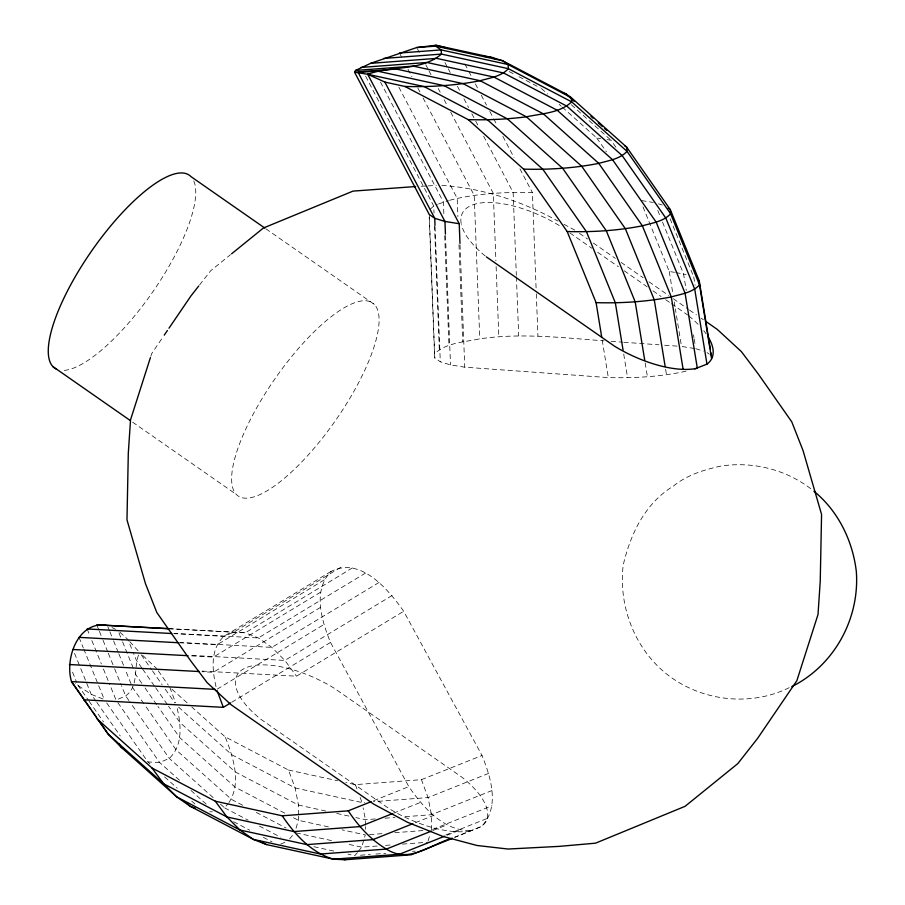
<?xml version="1.0" encoding="UTF-8"?>
<svg xmlns="http://www.w3.org/2000/svg" width="905" height="905" viewBox="0 0 905 905"><rect width="100%" height="100%" fill="white"/><g stroke="black" fill="none" stroke-linecap="round" stroke-linejoin="round"><path stroke-width="0.68" stroke-dasharray="4.53 3.39" d="M298.412 816.152L298.379 820.303L295.844 828.89M298.424 814.772L298.492 805.077L295.12 787.938L288.469 770.031L225.175 736.862L191.77 706.986M454.378 837.306L481.449 826.491A76.111 32.286 26 0 0 462.161 777.384L334.058 688.117A76.111 32.286 26 0 0 245.9 667.754A76.111 32.286 26 0 0 260.878 719.271L388.98 808.538A76.111 32.286 26 0 0 471.81 830.598C443.891 831.627 423.382 807.622 408.834 786.637L330.517 642.437C321.66 620.717 312.338 590.603 331.072 571.428C360.733 556.27 388.471 589.743 403.687 611.282L482.003 755.483C490.861 777.214 500.194 807.317 481.449 826.491L455.057 837.283M365.349 829.376L365.371 826.604M365.382 825.224L365.428 819.681L363.086 807.814M431.323 829.942L431.436 814.715L428.054 797.577L421.413 779.68L355.394 784.635L345.834 782.554M428.076 840.983L430.237 833.629M150.841 356.253L151.689 353.595L163.477 336.287M138.544 655.039C133.374 668.365 139.257 685.628 125.682 695.956L116.044 700.063L109.211 683.252M199.575 284.928L210.741 270.686L230.515 254.667M220.447 804.138L224.621 807.871L228.049 803.629M228.908 802.577C241.827 782.848 233.173 756.965 225.175 736.862M289.623 838.924L293.05 834.693M357.418 852.476L354.839 855.644L348.018 854.162M358.267 851.413L361.695 847.171L365.303 834.908L342.09 829.84M429.909 209.462L433.755 206.035L437.375 204.496M686.035 371.197C660.582 376.842 634.348 378.211 608.33 377.6L464.763 367.192L450.498 364.907L440.283 361.774L434.83 357.984L434.49 353.798C446.448 342.52 464.48 342.147 479.763 338.855C521.076 332.712 562.763 337.814 604.099 340.834M331.072 571.428L223.886 636.339C209.372 649.96 212.358 672.019 216.68 689.452L323.866 624.541M340.71 567.333L233.524 632.244L223.886 636.339L174.541 633.681M324.216 579.901L217.03 644.812L180.412 642.833M352.464 567.876L245.278 632.787L170.083 628.817M320.608 592.175L213.422 657.087L189.45 655.786M365.541 573.046L258.355 637.957L173.76 633.376M320.483 607.402L213.297 672.313L202.019 671.702M379.037 582.469L271.851 647.38L180.219 642.426M392.057 595.513L284.871 660.424L189.009 655.243M231.759 702.246L330.517 642.437M202.053 671.091L296.501 676.193L403.687 611.282M438.574 203.987L448.405 200.616M280.686 844.116L286.704 841.56M421.413 779.68L482.003 755.483M373.686 800.676L408.834 786.637M488.655 773.379L428.054 797.577L373.279 801.694M393.392 813.222L420.463 802.418M492.037 790.529L431.436 814.715L403.347 816.83M415.429 822.668L433.484 815.462M432.613 829.433L491.913 805.755M789.194 687.676C751.523 706.364 704.497 701.556 670.582 676.985C635.808 651.883 618.07 607.278 623.228 565.014C630.525 533.86 645.118 503.237 673.422 486.076C686.737 475.148 703.785 469.853 720.38 466.166C752.575 461.075 786.06 469.401 811.762 489.492M432.805 830.541L446.98 824.885M445.758 835.01L488.304 818.018M447.172 835.191L460.057 830.043M449.661 200.288C476.584 193.274 504.685 192.041 532.389 192.561L536.088 288.209M178.579 707.133L231.827 754.759L295.12 787.938L362.045 802.543L364.851 802.328M375.258 818.946L365.428 819.681L355.869 817.6M385.089 818.199L394.919 817.464M369.523 834.591L383.562 833.539M394.806 832.691L422.895 830.575M377.147 846.017L361.695 847.171L346.672 843.901M385.575 845.383L392.6 844.851M402.431 844.116L427.714 842.216M360.462 855.225L370.292 854.49M375.914 854.06L385.745 853.325M412.431 851.322L415.237 851.107M421.153 186.26L426.674 185.966M428.054 185.898L436.346 185.457M106.711 702.981L147.9 761.931L159.653 762.485L169.292 758.379C183.421 745.132 181.023 723.661 176.758 706.59M209.768 811.728L212.381 811.853M169.235 628.681L245.278 632.787L258.355 637.957L271.851 647.38L284.871 660.424L296.501 676.193M611.135 341.343L622.391 342.158M623.794 342.26L658.987 344.816M664.621 345.224L680.096 346.344M441.832 185.401C482.614 188.104 522.298 201.329 557.933 221.069M562.299 107.152L596.746 137.967L600.637 138.589M607.119 139.619L611.011 140.241L615.864 147.176M641.656 200.593L653.331 202.46M642.98 206.849L669.259 271.5L674.451 272.326M675.752 272.529L686.081 274.566M694.474 348.516L681.51 346.445L675.379 308.91M288.469 770.031L337.644 780.766M325.811 811.038L298.492 805.077L235.209 771.897L179.869 722.416L168.568 706.228M336.739 813.425L349.036 816.106M328.425 826.865L298.379 820.303L292.168 817.057M296.127 832.872L331.649 840.621M313.865 846.707L334.352 851.175M658.455 203.84L662.279 205.028M695.775 348.719L703.434 351.083M102.989 698.988L91.213 694.35L75.228 683.592M111.994 627.561L115.546 629.247M509.153 71.563L514.108 74.165M519.074 76.767L540.172 87.83M284.724 813.143L235.085 787.124L179.756 737.643L157.945 706.432M242.642 805.246L231.476 799.398L176.147 749.906L144.653 704.825M256.296 812.407L286.082 828.018M224.621 807.871L248.196 820.224M259.373 826.084L280.471 837.136M233.603 821.729L249.735 830.179M263.389 837.34L272.077 841.888M563.951 224.304L574.788 230.108M707.077 352.622L709.26 354.138M579.426 233.343L587.537 238.999M593.329 243.038L615.343 258.378M621.135 262.416L643.15 277.756M648.953 281.794L668.648 295.516M673.286 298.752L688.343 309.25M689.508 310.053L696.454 314.895M701.092 318.13L703.411 319.748M569.946 232.981L591.87 248.253M597.639 252.269L618.398 266.737M624.167 270.765L647.233 286.84M653.003 290.856L661.08 296.478M665.695 299.702L670.311 302.915M671.465 303.718L687.676 315.008M265.923 228.841L374.297 304.374A117.627 36.777 -55.1 0 1 293.424 470.193A117.627 36.777 -55.1 0 1 248.321 423.71A117.627 36.777 -55.1 0 1 374.297 304.374M132.628 422.16L236.397 494.481M571.338 104.765L611.011 140.241M541.416 88.475L547.683 94.075M559.166 104.347L561.247 106.213M171.927 689.237L187.595 703.242M213.139 797.599L169.292 758.379L129.72 701.737M179.495 780.223L159.653 762.485L116.858 701.217M190.978 790.495L206.634 804.5M147.9 761.931L149.992 763.797M164.608 776.875L177.131 788.074M191.747 801.151L194.88 803.945M119.924 632.21L127.978 639.597L132.639 651.068M142.696 655.401L156.757 668.637M129.777 641.588L138.782 651.577M596.746 137.967L606.441 151.836M158.296 670.843L168.307 685.164M141.282 654.858L151.678 669.757M152.481 670.899L162.086 684.644M165.287 689.237L174.891 702.981M141.915 668.082L136.27 659.994L133.159 652.347M142.73 669.236L154.834 686.578M155.649 687.732L167.764 705.074M141.802 683.309L136.146 675.221L134.064 670.085M145.026 687.936L157.142 705.278M143.838 703.671L132.537 687.483L125.162 669.349M128.906 700.583L125.682 695.956L121.474 685.617M96.066 701.284L91.213 694.35L79.753 666.148M96.869 702.438L120.286 735.969M77.717 684.927L88.215 699.95M89.018 701.104L103.555 721.918M464.876 63.95L468.156 70.194M468.813 71.438L471.437 76.439M475.363 83.927L477.987 88.928M481.268 95.161L486.505 105.15M489.786 111.394L493.067 117.639M493.723 118.894L496.992 125.128M502.897 136.372L514.04 157.594M519.934 168.839L532.389 192.561M444.966 62.547L447.59 67.547M448.247 68.791L450.215 72.536M457.421 86.269L460.045 91.269M463.971 98.758L468.564 107.503M471.844 113.736L475.114 119.98M475.77 121.236L477.738 124.981M483.643 136.214L513.135 192.403L516.348 275.392M417.375 48.746L419.275 52.354M425.78 64.753L428.404 69.753M429.06 70.997L431.018 74.742M438.235 88.486L440.203 92.231M444.129 99.72L447.409 105.964M450.69 112.209L493.293 193.365L495.906 260.889M400.146 54.289L401.458 56.777M408.008 69.266L411.945 76.755M417.839 87.989L420.463 92.989M423.088 97.989L474.209 195.378L479.763 338.855M398.845 87.152L457.195 198.297L457.896 216.589M380.473 82.072L443.393 201.939L443.88 214.598M365.597 76.178L433.755 206.035L434.027 213.071M670.085 218.739L693.219 275.629M657.777 210.424L660.401 216.883M662.505 222.064L683.535 273.774L686.25 290.426M118.951 632.923L122.073 640.616M122.605 641.894L133.544 668.806M107.797 626.622L109.369 630.514M109.901 631.803L113.057 639.575M113.589 640.864L118.317 652.516M118.849 653.817L124.641 668.06M97.299 626.136L98.871 630.016M99.403 631.317L102.548 639.066M103.08 640.367L107.808 651.996M108.34 653.286L114.121 667.517M114.641 668.806L120.953 684.316M87.14 628.952L89.765 635.412M91.869 640.582L101.326 663.863M103.43 669.033L108.691 681.963M79.018 637.358L83.237 647.708M83.758 649.009L104.29 699.508M74.538 653.331L79.233 664.87M72.524 672.177L76.676 682.37M355.394 784.635L357.769 791.027M360.145 797.429L362.045 802.543M169.846 687.37L175.547 702.71M693.739 276.919L695.108 285.245M693.501 334.839L693.965 337.622M694.192 339.013L695.097 344.556M669.259 271.5L672.879 293.661M674.236 301.976L674.915 306.128M665.605 369.229L666.51 374.783M645.163 362.916L647.426 376.797M623.737 354.16L627.584 377.758M602.198 340.065L608.33 377.6M536.303 293.831L537.943 336.038M516.404 276.806L518.689 335.879M496.121 266.511L498.836 336.841M460.034 244.814L464.763 367.192M458.982 244.723L462.738 341.773M445.498 235.504L450.498 364.907M444.694 235.696L448.948 345.405M435.067 226.736L440.283 361.774M434.524 225.73L439.31 349.511M429.275 214.508L434.83 357.984M429.219 217.358L434.49 353.798M193.783 180.932A117.627 36.777 -55.1 0 1 152.515 292.236A117.627 36.777 -55.1 0 1 62.151 370.428M485.238 255.968A76.111 32.286 26 0 1 461.426 224.587M461.199 223.49A76.111 32.286 26 0 1 559.573 225.741M688.829 315.947A76.111 32.286 26 0 1 699.237 325.54M703.739 330.687A76.111 32.286 26 0 1 706.092 333.821"/><path stroke-width="1.36" d="M452.477 838.313L411.221 854.784L345.212 859.75L333.459 859.196L266.523 844.591L253.445 839.433L190.163 806.253L176.656 796.83L121.315 747.349L108.306 734.306L71.495 681.601C64.526 658.478 78.147 620.298 107.265 625.332L169.235 628.681M150.422 357.577L130.546 419.784L128.306 453.167L126.983 519.866L145.49 583.691L156.791 612.459L190.559 660.65L207.166 682.664L231.239 704.848L373.765 804.172L407.476 822.26L442.681 836.344L476.992 845.485L508.067 849.037L559.166 846.379L595.535 843.177L685.096 806.31L737.813 763.605L757.576 738.401L796.864 680.684L818.007 614.506L820.247 581.112L821.57 514.425L803.063 450.6L791.762 421.832L757.994 373.629L741.387 351.615L717.314 329.431L705.73 321.354M710.312 348.719L699.203 280.708L670.288 209.598L626.69 147.176L571.349 97.683L565.897 93.894L502.603 60.726L492.388 57.581L435.893 45.25L416.741 47.535L370.643 63.339L355.518 70.454L354.556 72.162L429.275 214.508L434.739 218.297L444.943 221.442L459.22 223.716L459.978 243.411M164.257 335.133L167.402 330.517M168.975 328.21L190.978 295.89L198.715 286.025M231.612 253.785L263.457 227.981L353.018 191.113L415.621 186.543M83.577 699.791L223.331 707.348L230.56 702.97M708.728 337.893A76.111 32.286 26 0 1 706.963 364.127L694.825 368.889M96.665 718.525L152.006 768.017L215.288 801.197L282.224 815.801L348.233 810.835L371.141 801.683M392.103 813.742L359.873 826.604L293.853 831.571L226.929 816.966L163.635 783.787L108.306 734.306L97.898 719.407M412.85 823.697L372.883 839.648L306.874 844.614L239.938 830.009L176.656 796.83L163.635 783.787L152.006 768.017M791.751 686.646C834.297 665.413 859.807 618.726 856.322 571.462C852.68 540.692 838.154 510.94 813.934 491.223M431.515 831.062L386.39 849.071L320.381 854.037L253.445 839.433L239.938 830.009L226.929 816.966L215.288 801.197M444.593 836.22L399.467 854.241L333.459 859.196C311.139 852.601 294.849 834.489 282.224 815.801M451.799 838.335C429.751 844.829 409.275 863.924 386.39 849.071C370.643 839.738 358.312 825.948 348.233 810.835M665.152 366.457L654.27 299.838L625.366 228.727L581.757 166.305L526.416 116.813L463.134 83.645L396.198 69.04L354.556 72.162L367.702 74.278C391.379 65.567 421.153 71.416 441.459 54.085L441.131 49.911L435.667 46.121L416.741 47.535M399.49 53.033L441.131 49.911L508.067 64.515L571.349 97.683L571.689 101.869L627.018 151.35L670.628 213.784L699.531 284.894L711.545 358.448M383.765 58.429L441.459 54.085L508.395 68.69L571.689 101.869C559.731 113.148 541.699 113.521 526.416 116.813C507.128 119.268 487.682 120.207 468.236 119.63L404.954 86.461L384.863 82.072L367.702 74.278L444.943 221.442L445.441 234.101M370.643 63.339L436.651 58.373L503.576 72.977L566.869 106.157L622.199 155.637L665.808 218.071L694.723 289.181L706.963 364.127M361.005 67.434L427.013 62.479L493.949 77.083L557.231 110.263L612.572 159.744L656.182 222.166L685.085 293.277L697.325 368.222A76.111 32.286 26 0 1 614.495 346.174L486.392 256.907M355.518 70.454L413.223 66.11L480.148 80.715L543.441 113.894L598.771 163.375L642.38 225.809L671.295 296.919L683.083 369.082M404.954 86.461C430.124 87.152 455.419 85.602 480.148 80.715C489.888 77.875 501.178 76.552 508.395 68.69L508.067 64.515L502.603 60.726L435.667 46.121L435.893 45.25L447.613 48.248M468.236 119.63L523.576 169.122C548.747 169.812 574.042 168.262 598.771 163.375C608.511 160.547 619.801 159.212 627.018 151.35L626.69 147.176L624.507 145.66M523.576 169.122L567.186 231.544C592.356 232.234 617.651 230.696 642.38 225.809C652.12 222.969 663.41 221.635 670.628 213.784L670.288 209.598L668.105 208.082M567.186 231.544L596.09 302.655C621.271 303.345 646.555 301.806 671.295 296.919C681.024 294.08 692.314 292.745 699.531 284.894L699.203 280.708M96.767 624.846L168.669 628.737M87.14 628.952L171.724 633.523M79.018 637.358L179.009 642.765M72.977 649.485L188.048 655.706M69.425 664.53L199.202 671.544M215.277 689.372L71.495 681.601L90.704 709.101M483.315 56.133L492.388 57.581L496.121 59.526M367.702 74.278L424.207 86.609L487.49 119.788L542.83 169.28L586.44 231.703L615.343 302.813L623.047 349.997M342.475 859.15L345.212 859.75M563.34 93.113L565.897 93.894L574.245 101.371M195.39 808.323L190.163 806.253L187.03 803.459M260.323 841.345L266.523 844.591M264.769 228.037L190.978 176.622A117.627 36.777 -55.1 0 0 92.152 250.199A117.627 36.777 -55.1 0 0 56.415 369.127M53.067 366.717L130.32 420.554M125.818 750.494L121.315 747.349L118.894 743.876M590.954 116.304L593.035 118.17M598.262 122.842L602.436 126.576M604.517 128.442L606.61 130.309M92.299 711.387L96.303 717.122M384.863 82.072L459.22 223.716M217.155 690.73L223.331 707.348M710.991 352.882L711.443 355.654M644.711 360.145L635.186 301.851L606.282 230.741L562.672 168.319L507.343 118.827L444.05 85.647L377.114 71.043L358.188 72.468L434.739 218.297L435.011 225.334M596.09 302.655L601.746 337.282"/></g></svg>
